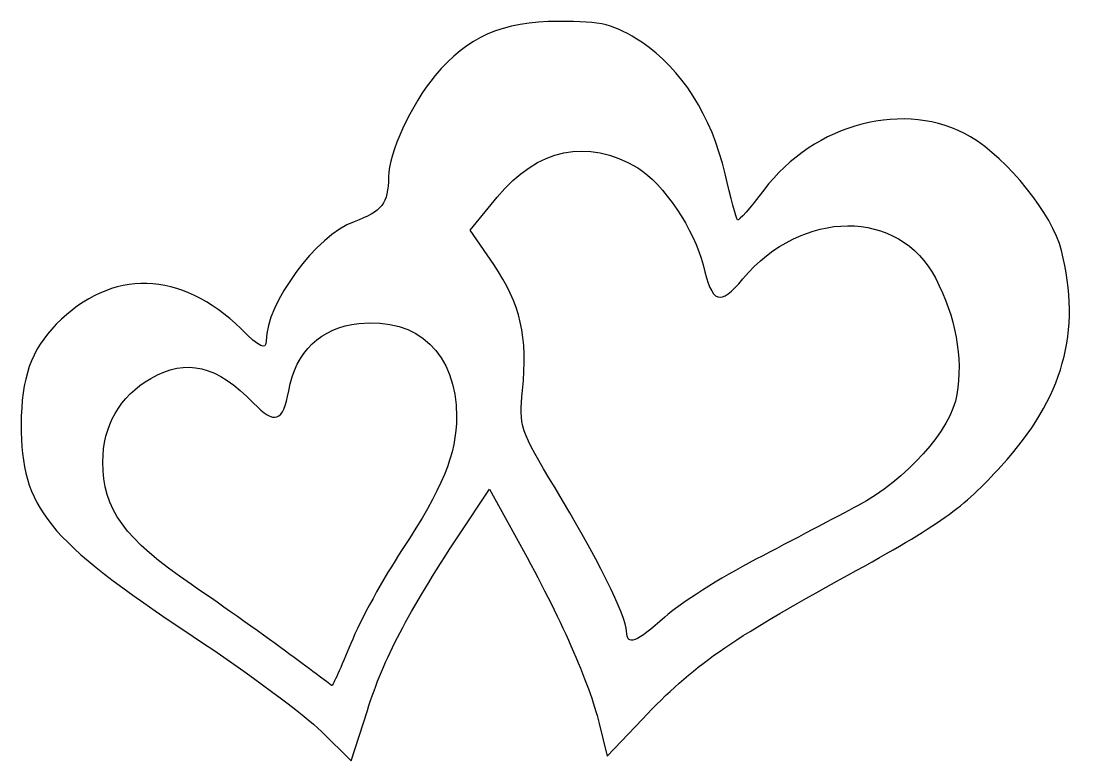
# Model space of a CAD drawing. Header units: centimetres. Extents: x -7.9 to 10, y -6 to 6.5.
import ezdxf

# ---------------------------------------------------------------- set-up
doc = ezdxf.new("R2010")
doc.units = ezdxf.units.CM
doc.header["$MEASUREMENT"] = 0
doc.layers.add('Layer 1', color=7, linetype='Continuous')

msp = doc.modelspace()

# ---------------------------------------------------------------- linework, layer by layer
at = {"layer": 'Layer 1'}
for points, knots in [([(-2.80034, -5.4637), (-3.07563, -5.19062), (-4.04848, -4.4709), (-4.96222, -3.86431), (-4.96222, -3.86431), (-7.44258, -2.21775), (-7.86568, -1.69648), (-7.86568, -0.28726), (-7.86568, -0.28726), (-7.86568, 0.49451), (-7.69853, 0.97233), (-7.27405, 1.40393), (-7.27405, 1.40393), (-6.34224, 2.35138), (-5.17127, 2.32191), (-4.15602, 1.32548), (-4.15602, 1.32548), (-3.8364, 1.01178), (-3.73399, 0.96273), (-3.73399, 1.12336), (-3.73399, 1.12336), (-3.73399, 1.75606), (-2.8883, 2.90264), (-2.25026, 3.135), (-2.25026, 3.135), (-1.77683, 3.30741), (-1.67233, 3.44345), (-1.66989, 3.89049), (-1.66989, 3.89049), (-1.66773, 4.28853), (-1.28744, 5.11343), (-0.88169, 5.60022), (-0.88169, 5.60022), (-0.33417, 6.2571), (0.24653, 6.51233), (1.2011, 6.51563), (1.2011, 6.51563), (1.93801, 6.51817), (2.13978, 6.4674), (2.60336, 6.16278), (2.60336, 6.16278), (3.27025, 5.72457), (3.78412, 4.91408), (4.01018, 3.94392), (4.01018, 3.94392), (4.10445, 3.53932), (4.19833, 3.18957), (4.21878, 3.1667), (4.21878, 3.1667), (4.23924, 3.14384), (4.43857, 3.36907), (4.66174, 3.66722), (4.66174, 3.66722), (5.51196, 4.80311), (7.0635, 5.20336), (8.1498, 4.56703), (8.1498, 4.56703), (8.77827, 4.19889), (9.53479, 3.25458), (9.68468, 2.65116), (9.68468, 2.65116), (10.02716, 1.27241), (9.71858, 0.16676), (8.66943, -0.98656), (8.66943, -0.98656), (8.01858, -1.70203), (7.65058, -1.96374), (6.07847, -2.82925), (6.07847, -2.82925), (4.04125, -3.95082), (3.48554, -4.34029), (2.61412, -5.25732), (2.61412, -5.25732), (2.61412, -5.25732), (2.01868, -5.88392), (2.01868, -5.88392), (2.01868, -5.88392), (2.01868, -5.88392), (1.88544, -5.3308), (1.88544, -5.3308), (1.88544, -5.3308), (1.72179, -4.65143), (1.22649, -3.53199), (0.54608, -2.30369), (0.54608, -2.30369), (0.54608, -2.30369), (0.03201, -1.37569), (0.03201, -1.37569), (0.03201, -1.37569), (0.03201, -1.37569), (-0.48621, -2.16259), (-0.48621, -2.16259), (-0.48621, -2.16259), (-1.354, -3.48031), (-1.74006, -4.21898), (-2.02622, -5.10913), (-2.02622, -5.10913), (-2.02622, -5.10913), (-2.29983, -5.96021), (-2.29983, -5.96021), (-2.29983, -5.96021), (-2.29983, -5.96021), (-2.80034, -5.4637), (-2.80034, -5.4637)], [0, 0, 0, 0, 0.03703704, 0.03703704, 0.03703704, 0.03703704, 0.07407407, 0.07407407, 0.07407407, 0.07407407, 0.11111111, 0.11111111, 0.11111111, 0.11111111, 0.14814815, 0.14814815, 0.14814815, 0.14814815, 0.18518519, 0.18518519, 0.18518519, 0.18518519, 0.22222222, 0.22222222, 0.22222222, 0.22222222, 0.25925926, 0.25925926, 0.25925926, 0.25925926, 0.2962963, 0.2962963, 0.2962963, 0.2962963, 0.33333333, 0.33333333, 0.33333333, 0.33333333, 0.37037037, 0.37037037, 0.37037037, 0.37037037, 0.40740741, 0.40740741, 0.40740741, 0.40740741, 0.44444444, 0.44444444, 0.44444444, 0.44444444, 0.48148148, 0.48148148, 0.48148148, 0.48148148, 0.51851852, 0.51851852, 0.51851852, 0.51851852, 0.55555556, 0.55555556, 0.55555556, 0.55555556, 0.59259259, 0.59259259, 0.59259259, 0.59259259, 0.62962963, 0.62962963, 0.62962963, 0.62962963, 0.66666667, 0.66666667, 0.66666667, 0.66666667, 0.7037037, 0.7037037, 0.7037037, 0.7037037, 0.74074074, 0.74074074, 0.74074074, 0.74074074, 0.77777778, 0.77777778, 0.77777778, 0.77777778, 0.81481481, 0.81481481, 0.81481481, 0.81481481, 0.85185185, 0.85185185, 0.85185185, 0.85185185, 0.88888889, 0.88888889, 0.88888889, 0.88888889, 0.92592593, 0.92592593, 0.92592593, 0.92592593, 1, 1, 1, 1]), ([(2.99293, -3.53418), (3.23832, -3.31246), (3.92974, -2.87404), (4.52941, -2.55992), (4.52941, -2.55992), (5.12908, -2.24579), (5.90096, -1.84011), (6.2447, -1.6584), (6.2447, -1.6584), (7.06566, -1.22442), (7.8202, -0.37839), (7.92078, 0.22092), (7.92078, 0.22092), (8.02477, 0.84057), (7.89837, 1.53226), (7.56318, 2.17769), (7.56318, 2.17769), (6.94594, 3.36626), (5.30456, 3.36193), (4.30856, 2.16911), (4.30856, 2.16911), (3.92086, 1.70481), (3.79431, 1.74946), (3.63723, 2.40599), (3.63723, 2.40599), (3.4971, 2.99165), (2.96156, 3.78761), (2.5366, 4.04185), (2.5366, 4.04185), (1.68534, 4.55111), (0.84758, 4.37691), (0.16458, 3.54863), (0.16458, 3.54863), (0.16458, 3.54863), (-0.29222, 2.99467), (-0.29222, 2.99467), (-0.29222, 2.99467), (-0.29222, 2.99467), (0.10542, 2.41235), (0.10542, 2.41235), (0.10542, 2.41235), (0.55767, 1.75005), (0.68582, 1.18892), (0.59044, 0.28861), (0.59044, 0.28861), (0.52731, -0.30723), (0.55365, -0.38589), (1.14144, -1.35635), (1.14144, -1.35635), (1.8318, -2.49614), (2.34879, -3.53222), (2.34879, -3.77592), (2.34879, -3.77592), (2.34879, -4.02992), (2.51209, -3.96863), (2.99293, -3.53418)], [0, 0, 0, 0, 0.06666667, 0.06666667, 0.06666667, 0.06666667, 0.13333333, 0.13333333, 0.13333333, 0.13333333, 0.2, 0.2, 0.2, 0.2, 0.26666667, 0.26666667, 0.26666667, 0.26666667, 0.33333333, 0.33333333, 0.33333333, 0.33333333, 0.4, 0.4, 0.4, 0.4, 0.46666667, 0.46666667, 0.46666667, 0.46666667, 0.53333333, 0.53333333, 0.53333333, 0.53333333, 0.6, 0.6, 0.6, 0.6, 0.66666667, 0.66666667, 0.66666667, 0.66666667, 0.73333333, 0.73333333, 0.73333333, 0.73333333, 0.8, 0.8, 0.8, 0.8, 0.86666667, 0.86666667, 0.86666667, 0.86666667, 1, 1, 1, 1]), ([(-2.30684, -3.98365), (-2.14389, -3.58578), (-1.75303, -2.87191), (-1.43827, -2.39729), (-1.43827, -2.39729), (-0.76594, -1.3835), (-0.52044, -0.78251), (-0.52044, -0.1504), (-0.52044, -0.1504), (-0.52044, 0.90778), (-1.16898, 1.52495), (-2.16816, 1.41762), (-2.16816, 1.41762), (-2.8152, 1.34813), (-3.2332, 0.94646), (-3.35252, 0.27952), (-3.35252, 0.27952), (-3.44622, -0.24414), (-3.59048, -0.29419), (-3.94416, 0.07424), (-3.94416, 0.07424), (-4.55656, 0.7122), (-5.08078, 0.83813), (-5.68063, 0.49138), (-5.68063, 0.49138), (-6.20313, 0.18935), (-6.48845, -0.30942), (-6.48845, -0.92074), (-6.48845, -0.92074), (-6.48845, -1.7119), (-6.12185, -2.21924), (-4.99494, -2.98759), (-4.99494, -2.98759), (-4.45922, -3.35286), (-3.71103, -3.88258), (-3.33229, -4.16476), (-3.33229, -4.16476), (-2.95355, -4.44693), (-2.63455, -4.68439), (-2.6234, -4.69243), (-2.6234, -4.69243), (-2.61225, -4.70048), (-2.4698, -4.38153), (-2.30684, -3.98365)], [0, 0, 0, 0, 0.08333333, 0.08333333, 0.08333333, 0.08333333, 0.16666667, 0.16666667, 0.16666667, 0.16666667, 0.25, 0.25, 0.25, 0.25, 0.33333333, 0.33333333, 0.33333333, 0.33333333, 0.41666667, 0.41666667, 0.41666667, 0.41666667, 0.5, 0.5, 0.5, 0.5, 0.58333333, 0.58333333, 0.58333333, 0.58333333, 0.66666667, 0.66666667, 0.66666667, 0.66666667, 0.75, 0.75, 0.75, 0.75, 0.83333333, 0.83333333, 0.83333333, 0.83333333, 1, 1, 1, 1])]:
    msp.add_open_spline(points, degree=3, knots=knots, dxfattribs=at)

doc.saveas('drawing.dxf')
